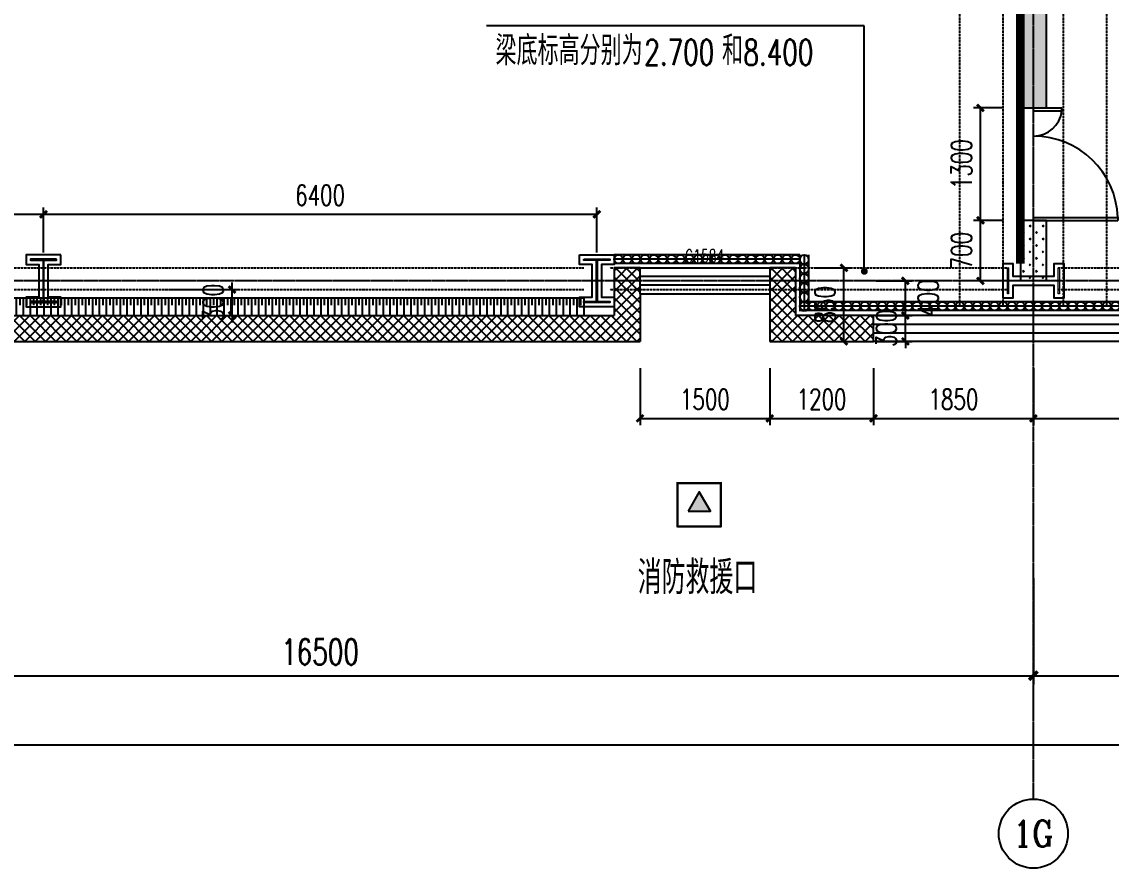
# Model space of a CAD drawing. Extents: x -954573 to 446329, y 489853 to 1226784.
# Drawn here: x -238654 to -226054, y 735026 to 744817 of the extents above; entities that cross this region are included whole.
import ezdxf
from ezdxf.enums import TextEntityAlignment as Align

# ---------------------------------------------------------------- set-up
doc = ezdxf.new("R2010")
doc.units = 0
doc.header["$LTSCALE"] = 10
doc.header["$MEASUREMENT"] = 0
for name, pattern in [('10平面$0$CENTER', [2, 1.25, -0.25, 0.25, -0.25]), ('10平面$0$DOTE', [2.42, 2, -0.2, 0.02, -0.2]), ('10平面$1$DASH', [0.35, 0.25, -0.1])]:
    doc.linetypes.add(name, pattern=pattern)
doc.layers.get('Defpoints').update_dxf_attribs({"color": 210})
for name, color, linetype in [('10平面$0$10平面$0$WINDOW', 8, 'Continuous'), ('10平面$0$99平面图例外参$0$A-HATCH-2', 251, 'Continuous'), ('10平面$0$A-AXIS-D', 8, 'Continuous'), ('10平面$0$A-AXIS-DOTE', 8, '10平面$0$DOTE'), ('10平面$0$A-AXIS-DP', 8, 'Continuous'), ('10平面$0$A-AXIS-SYMB', 8, 'Continuous'), ('10平面$0$A-HATCH-2', 8, 'Continuous'), ('10平面$0$A-HRAIL', 8, 'Continuous'), ('10平面$0$A-LIN-V', 8, 'Continuous'), ('10平面$0$A-SFCE', 8, 'Continuous'), ('10平面$0$A-TEXT', 8, 'Continuous'), ('10平面$0$A-WINDOW', 8, 'Continuous'), ('10平面$0$A-加建区域', 252, 'Continuous'), ('10平面$0$AS-WALL', 8, 'Continuous'), ('10平面$0$DIM_SYMB', 8, 'Continuous'), ('10平面$0$PUB_HATCH', 8, 'Continuous'), ('10平面$0$PUB_TEXT', 8, 'Continuous'), ('10平面$0$RP-N2-01$0$$0$A-WIND-J', 8, 'Continuous'), ('10平面$0$RP-N2-01$0$A-WIND-J', 8, 'Continuous'), ('10平面$0$建-窗', 8, 'Continuous'), ('10平面$0$建-门窗编号', 8, 'Continuous'), ('A-LIN-V', 9, 'Continuous')]:
    doc.layers.add(name, color=color, linetype=linetype)
doc.layers.add('10平面$0$S-col', color=2, linetype='Continuous', lineweight=0)
doc.layers.add('10平面$0$柱间支撑', color=6, linetype='10平面$0$CENTER', lineweight=0)
doc.styles.add('10平面$0$_TCH_AXIS', font='COMPLEX', dxfattribs={"bigfont": 'GBCBIG'})
doc.styles.add('10平面$0$_TCH_DIM', font='SIMPLEX', dxfattribs={"bigfont": 'GBCBIG'})
doc.styles.add('10平面$0$_TCH_DIM_T3', font='SIMPLEX', dxfattribs={"width": 0.705882, "bigfont": 'GBCBIG'})
doc.styles.add('10平面$0$A-WIN-LABEL', font='SIMPLEX', dxfattribs={"bigfont": 'GBCBIG'})
doc.dimstyles.new('10平面$0$_TCH_ARCH&&100', dxfattribs={"dimtxt": 297.5, "dimasz": 100, "dimexe": 100, "dimexo": 100, "dimgap": 126.25, "dimtad": 1, "dimdec": 0, "dimzin": 0, "dimdsep": 46, "dimtxsty": '10平面$0$_TCH_DIM_T3', "dimblk": '10平面$0$_ArchTick', "dimcen": 0.09, "dimclrt": 7, "dimazin": 2, "dimtfac": 1, "dimtdec": 0, "dimtix": 1, "dimtmove": 2, "dimatfit": 3, "dimfxl": 0, "dimtolj": 1, "dimtzin": 0, "dimarcsym": 0})
doc.dimstyles.new('10平面$0$_TCH_ARCH&&80', dxfattribs={"dimtxt": 238, "dimasz": 80, "dimexe": 80, "dimexo": 80, "dimgap": 101, "dimtad": 1, "dimdec": 0, "dimzin": 0, "dimdsep": 46, "dimtxsty": '10平面$0$_TCH_DIM_T3', "dimblk": '10平面$0$_ArchTick', "dimcen": 0.09, "dimclrt": 7, "dimazin": 2, "dimtfac": 1, "dimtdec": 0, "dimtix": 1, "dimtmove": 2, "dimatfit": 3, "dimfxl": 0, "dimtolj": 1, "dimtzin": 0, "dimarcsym": 0})
pattern_1 = [(45, (25.49, 21.51), (-75.000002, 75.000002), [24, -82.06602]), (135, (192.46, 21.51), (-75.000002, -75.000002), [24, -82.06602])]
pattern_2 = [(45, (60, 0), (-60.000061, 60.000061), []), (135, (60, 0), (-60.000061, -60.000061), [])]

# ---------------------------------------------------------------- blocks, each defined once
blk = doc.blocks.new('10平面$0$_ArchTick')
at = {"color": 0, "linetype": 'ByBlock', "const_width": 0.4}
blk.add_lwpolyline([(-0.5, -0.5), (0.5, 0.5)], dxfattribs=at)
blk = doc.blocks.new('*D3051')
at = {"layer": '10平面$0$A-AXIS-D', "color": 0, "lineweight": -2}
for p, q in [((-22718, -66440), (-22718, -67667)), ((-6218, -66440), (-6218, -67667)), ((-22718, -67567), (-6218, -67567))]:
    blk.add_line(p, q, dxfattribs=at)
at = {"layer": 'Defpoints', "color": 0}
for p in [(-22718, -66340), (-6218, -66340), (-6218, -67567)]:
    blk.add_point(p, dxfattribs=at)
at = {"layer": '10平面$0$A-AXIS-D', "color": 0, "lineweight": -2, "xscale": 100, "yscale": 100, "zscale": 100, "rotation": 180}
blk.add_blockref('10平面$0$_ArchTick', (-22718, -67567), dxfattribs=at)
at = {"layer": '10平面$0$A-AXIS-D', "color": 0, "lineweight": -2, "xscale": 100, "yscale": 100, "zscale": 100}
blk.add_blockref('10平面$0$_ArchTick', (-6218, -67567), dxfattribs=at)
at = {"layer": '10平面$0$A-AXIS-D', "color": 7, "insert": (-14468, -67292), "char_height": 297.5, "attachment_point": 5, "style": '10平面$0$_TCH_DIM_T3'}
blk.add_mtext('\\A1;16500', dxfattribs=at)
blk = doc.blocks.new('*D3052')
at = {"layer": '10平面$0$A-AXIS-D', "color": 0, "lineweight": -2}
for p, q in [((-6218, -66440), (-6218, -67667)), ((10282, -66440), (10282, -67667)), ((-6218, -67567), (10282, -67567))]:
    blk.add_line(p, q, dxfattribs=at)
at = {"layer": 'Defpoints', "color": 0}
for p in [(-6218, -66340), (10282, -66340), (10282, -67567)]:
    blk.add_point(p, dxfattribs=at)
at = {"layer": '10平面$0$A-AXIS-D', "color": 0, "lineweight": -2, "xscale": 100, "yscale": 100, "zscale": 100, "rotation": 180}
blk.add_blockref('10平面$0$_ArchTick', (-6218, -67567), dxfattribs=at)
at = {"layer": '10平面$0$A-AXIS-D', "color": 0, "lineweight": -2, "xscale": 100, "yscale": 100, "zscale": 100}
blk.add_blockref('10平面$0$_ArchTick', (10282, -67567), dxfattribs=at)
at = {"layer": '10平面$0$A-AXIS-D', "color": 7, "insert": (2032, -67292), "char_height": 297.5, "attachment_point": 5, "style": '10平面$0$_TCH_DIM_T3'}
blk.add_mtext('\\A1;16500', dxfattribs=at)
blk = doc.blocks.new('*D3061')
at = {"layer": '10平面$0$A-AXIS-D', "color": 0, "lineweight": -2}
for p, q in [((-33818, -66540), (-33818, -68467)), ((92682, -66540), (92682, -68467)), ((-33818, -68367), (92682, -68367))]:
    blk.add_line(p, q, dxfattribs=at)
at = {"layer": 'Defpoints', "color": 0}
for p in [(-33818, -66440), (92682, -66440), (92682, -68367)]:
    blk.add_point(p, dxfattribs=at)
at = {"layer": '10平面$0$A-AXIS-D', "color": 0, "lineweight": -2, "xscale": 100, "yscale": 100, "zscale": 100, "rotation": 180}
blk.add_blockref('10平面$0$_ArchTick', (-33818, -68367), dxfattribs=at)
at = {"layer": '10平面$0$A-AXIS-D', "color": 0, "lineweight": -2, "xscale": 100, "yscale": 100, "zscale": 100}
blk.add_blockref('10平面$0$_ArchTick', (92682, -68367), dxfattribs=at)
at = {"layer": '10平面$0$A-AXIS-D', "color": 7, "insert": (29432, -68092), "char_height": 297.5, "attachment_point": 5, "style": '10平面$0$_TCH_DIM_T3'}
blk.add_mtext('\\A1;126500', dxfattribs=at)
blk = doc.blocks.new('*D3188')
at = {"layer": '10平面$0$A-AXIS-DP', "color": 0, "lineweight": -2}
for p, q in [((-17668, -62670), (-17668, -62150)), ((-17668, -62230), (-11268, -62230)), ((-11268, -62670), (-11268, -62150))]:
    blk.add_line(p, q, dxfattribs=at)
at = {"layer": 'Defpoints', "color": 0}
for p in [(-11268, -62230), (-17668, -62750), (-11268, -62750)]:
    blk.add_point(p, dxfattribs=at)
at = {"layer": '10平面$0$A-AXIS-DP', "color": 0, "lineweight": -2, "xscale": 80, "yscale": 80, "zscale": 80, "rotation": 180}
blk.add_blockref('10平面$0$_ArchTick', (-17668, -62230), dxfattribs=at)
at = {"layer": '10平面$0$A-AXIS-DP', "color": 0, "lineweight": -2, "xscale": 80, "yscale": 80, "zscale": 80}
blk.add_blockref('10平面$0$_ArchTick', (-11268, -62230), dxfattribs=at)
at = {"layer": '10平面$0$A-AXIS-DP', "color": 7, "insert": (-14468, -62010), "char_height": 238, "attachment_point": 5, "style": '10平面$0$_TCH_DIM_T3'}
blk.add_mtext('\\A1;6400', dxfattribs=at)
blk = doc.blocks.new('*D3189')
at = {"layer": '10平面$0$A-AXIS-DP', "color": 0, "lineweight": -2}
for p, q in [((-22718, -62670), (-22718, -62150)), ((-22718, -62230), (-17668, -62230)), ((-17668, -62670), (-17668, -62150))]:
    blk.add_line(p, q, dxfattribs=at)
at = {"layer": 'Defpoints', "color": 0}
for p in [(-17668, -62230), (-22718, -62750), (-17668, -62750)]:
    blk.add_point(p, dxfattribs=at)
at = {"layer": '10平面$0$A-AXIS-DP', "color": 0, "lineweight": -2, "xscale": 80, "yscale": 80, "zscale": 80, "rotation": 180}
blk.add_blockref('10平面$0$_ArchTick', (-22718, -62230), dxfattribs=at)
at = {"layer": '10平面$0$A-AXIS-DP', "color": 0, "lineweight": -2, "xscale": 80, "yscale": 80, "zscale": 80}
blk.add_blockref('10平面$0$_ArchTick', (-17668, -62230), dxfattribs=at)
at = {"layer": '10平面$0$A-AXIS-DP', "color": 7, "insert": (-20193, -62010), "char_height": 238, "attachment_point": 5, "style": '10平面$0$_TCH_DIM_T3'}
blk.add_mtext('\\A1;5050', dxfattribs=at)
blk = doc.blocks.new('10平面$0$_FZH')
at = {"layer": '10平面$0$A-HATCH-2'}
blk.add_lwpolyline([(-0.437, -0.25), (-0.437, 0.25), (-0.297, 0.25), (-0.297, 0.067), (0.298, 0.067), (0.298, 0.25), (0.438, 0.25), (0.438, -0.25), (0.298, -0.25), (0.298, -0.068), (-0.297, -0.068), (-0.297, -0.25)], close=True, dxfattribs=at)
at = {"layer": '10平面$0$S-col'}
blk.add_lwpolyline([(-0.375, -0.188), (-0.375, 0.187), (-0.36, 0.187), (-0.36, 0.005), (0.36, 0.005), (0.36, 0.187), (0.375, 0.187), (0.375, -0.188), (0.36, -0.188), (0.36, -0.005), (-0.36, -0.005), (-0.36, -0.188)], close=True, dxfattribs=at)
blk = doc.blocks.new('10平面$0$342343243')
at = {"layer": '10平面$0$A-AXIS-DP', "color": 5}
blk.add_lwpolyline([(-155704, 832070), (-155404, 832070), (-155404, 832058), (-155550, 832058), (-155550, 831582), (-155404, 831582), (-155404, 831570), (-155704, 831570), (-155704, 831582), (-155558, 831582), (-155558, 832058), (-155704, 832058), (-155704, 832070)], close=True, dxfattribs=at)
at = {"layer": '10平面$0$A-HATCH-2'}
blk.add_lwpolyline([(-155754, 832120), (-155354, 832120), (-155354, 832008), (-155500, 832008), (-155500, 831632), (-155354, 831632), (-155354, 831520), (-155754, 831520), (-155754, 831632), (-155608, 831632), (-155608, 832008), (-155754, 832008)], close=True, dxfattribs=at)
blk = doc.blocks.new('10平面$0$w4234324')
at = {"xscale": 800.0000000000005, "yscale": 800.0000000000005, "zscale": 800.0000000000005}
blk.add_blockref('10平面$0$_FZH', (-226954, 741820), dxfattribs=at)
at = {"layer": '10平面$0$A-AXIS-DP', "xscale": -1}
blk.add_blockref('10平面$0$342343243', (-393958, -90000), dxfattribs=at)
at = {"layer": '10平面$0$A-AXIS-DP'}
blk.add_blockref('10平面$0$342343243', (-76450, -90000), dxfattribs=at)
blk = doc.blocks.new('*D3376')
at = {"layer": '10平面$0$A-AXIS-DP', "color": 0, "lineweight": -2}
for p, q in [((-236222, 741720), (-236222, 741800)), ((-236950, 741720), (-236142, 741720)), ((-236222, 741420), (-236222, 741720)), ((-236950, 741420), (-236142, 741420)), ((-236222, 741420), (-236222, 741340))]:
    blk.add_line(p, q, dxfattribs=at)
at = {"layer": 'Defpoints', "color": 0}
for p in [(-237030, 741720), (-236222, 741720), (-237030, 741420)]:
    blk.add_point(p, dxfattribs=at)
at = {"layer": '10平面$0$A-AXIS-DP', "color": 0, "lineweight": -2, "xscale": 80, "yscale": 80, "zscale": 80}
for p, rotation in [((-236222, 741720), 270), ((-236222, 741420), 90)]:
    blk.add_blockref('10平面$0$_ArchTick', p, dxfattribs=dict(at, rotation=rotation))
at = {"layer": '10平面$0$A-AXIS-DP', "color": 7, "insert": (-236442, 741570), "char_height": 238, "attachment_point": 5, "rotation": 90, "style": '10平面$0$_TCH_DIM_T3'}
blk.add_mtext('\\A1;300', dxfattribs=at)
blk = doc.blocks.new('10平面$0$RP-N2-01$0$$0$xfjy')
at = {"layer": '10平面$0$RP-N2-01$0$$0$A-WIND-J'}
h = blk.add_hatch(color=256, dxfattribs=at)
h.dxf.hatch_style = 1
h.paths.add_polyline_path([(1141876, -26214), (1142135, -26214), (1142005, -25989)])
at = {"layer": '10平面$0$RP-N2-01$0$$0$A-WIND-J', "const_width": 25}
blk.add_lwpolyline([(1141755, -25889), (1141755, -26389), (1142255, -26389), (1142255, -25889)], close=True, dxfattribs=at)
at = {"layer": '10平面$0$RP-N2-01$0$$0$A-WIND-J'}
for points in [[(1141755, -26389), (1142255, -26389), (1142255, -25889), (1141755, -25889)], [(1141876, -26214), (1142135, -26214), (1142005, -25989)]]:
    blk.add_lwpolyline(points, close=True, dxfattribs=at)
blk = doc.blocks.new('10平面$0$RP-N2-01$0$xfjy')
at = {"layer": '10平面$0$RP-N2-01$0$$0$A-WIND-J'}
blk.add_blockref('10平面$0$RP-N2-01$0$$0$xfjy', (0, 0), dxfattribs=at)
blk = doc.blocks.new('10平面$0$1232')
at = {"layer": '10平面$0$RP-N2-01$0$A-WIND-J'}
blk.add_blockref('10平面$0$RP-N2-01$0$xfjy', (-1372825, 765369, 0), dxfattribs=at)
at = {"layer": '10平面$0$A-TEXT', "style": '10平面$0$_TCH_DIM'}
blk.add_text('消防救援口', height=384.1, dxfattribs=at).set_placement((-231531, 738197, 0))
blk = doc.blocks.new('10平面$0$23124232432')
at = {"layer": '10平面$0$柱间支撑', "const_width": 100}
blk.add_lwpolyline([(-227104, 750620), (-227104, 742020)], dxfattribs=at)
blk = doc.blocks.new('10平面$0$99平面图例外参$0$$LinePat$填挖边坡')
at = {"color": 0}
for p, q in [((0, 0), (0, -1500)), ((300, 0), (300, -600))]:
    blk.add_line(p, q, dxfattribs=at)
at = {"layer": 'Defpoints', "color": 0}
blk.add_point((600, 0), dxfattribs=at)
blk = doc.blocks.new('10平面$0$99平面图例外参$0$$LinePat$圆环')
for points in [[(0, 150), (300, 150)], [(0, 0), (300, 0)], [(0, -150), (300, -150)]]:
    blk.add_lwpolyline(points)
at = {"color": 0}
blk.add_circle((150, 0), 150, dxfattribs=at)
blk = doc.blocks.new('10平面$0$34242343243')
at = {"layer": '10平面$0$A-LIN-V'}
for q in [(-246004, 741620), (-232154, 741420)]:
    blk.add_line((-232154, 741620), q, dxfattribs=at)
at = {"layer": '10平面$0$99平面图例外参$0$A-HATCH-2', "color": 203, "xscale": 0.1334296724318178, "yscale": 0.1333333333333333, "zscale": 0.1333333333333333, "rotation": 8.813209458587274e-11}
for p in [(-238719, 741620), (-238639, 741620), (-238559, 741620), (-238479, 741620), (-238399, 741620), (-238319, 741620), (-238239, 741620), (-238159, 741620), (-238078, 741620), (-237998, 741620), (-237918, 741620), (-237838, 741620), (-237758, 741620), (-237678, 741620), (-237598, 741620), (-237518, 741620), (-237438, 741620), (-237358, 741620), (-237278, 741620), (-237198, 741620), (-237118, 741620), (-237038, 741620), (-236958, 741620), (-236878, 741620), (-236798, 741620), (-236717, 741620), (-236637, 741620), (-236557, 741620), (-236477, 741620), (-236397, 741620), (-236317, 741620), (-236237, 741620), (-236157, 741620), (-236077, 741620), (-235997, 741620), (-235917, 741620), (-235837, 741620), (-235757, 741620), (-235677, 741620), (-235597, 741620), (-235517, 741620), (-235437, 741620), (-235356, 741620), (-235276, 741620), (-235196, 741620), (-235116, 741620), (-235036, 741620), (-234956, 741620), (-234876, 741620), (-234796, 741620), (-234716, 741620), (-234636, 741620), (-234556, 741620), (-234476, 741620), (-234396, 741620), (-234316, 741620), (-234236, 741620), (-234156, 741620), (-234076, 741620), (-233996, 741620), (-233915, 741620), (-233835, 741620), (-233755, 741620), (-233675, 741620), (-233595, 741620), (-233515, 741620), (-233435, 741620), (-233355, 741620), (-233275, 741620), (-233195, 741620), (-233115, 741620), (-233035, 741620), (-232955, 741620), (-232875, 741620), (-232795, 741620), (-232715, 741620), (-232635, 741620), (-232554, 741620), (-232474, 741620), (-232394, 741620), (-232314, 741620), (-232234, 741620)]:
    blk.add_blockref('10平面$0$99平面图例外参$0$$LinePat$填挖边坡', p, dxfattribs=at)
at = {"layer": '10平面$0$A-HRAIL'}
for p, xscale, yscale, zscale, rotation in [((-231702, 742070), 0.3412698414547707, 0.3333333333333333, 0.3333333333333333, 180), ((-231599, 742070), 0.3412698414547707, 0.3333333333333333, 0.3333333333333333, 180), ((-231497, 742070), 0.3412698414547707, 0.3333333333333333, 0.3333333333333333, 180), ((-231395, 742070), 0.3412698414547707, 0.3333333333333333, 0.3333333333333333, 180), ((-231292, 742070), 0.3412698414547707, 0.3333333333333333, 0.3333333333333333, 180), ((-231190, 742070), 0.3412698414547707, 0.3333333333333333, 0.3333333333333333, 180), ((-231088, 742070), 0.3412698414547707, 0.3333333333333333, 0.3333333333333333, 180), ((-230985, 742070), 0.3412698414547707, 0.3333333333333333, 0.3333333333333333, 180), ((-230883, 742070), 0.3412698414547707, 0.3333333333333333, 0.3333333333333333, 180), ((-230780, 742070), 0.3412698414547707, 0.3333333333333333, 0.3333333333333333, 180), ((-230678, 742070), 0.3412698414547707, 0.3333333333333333, 0.3333333333333333, 180), ((-230576, 742070), 0.3412698414547707, 0.3333333333333333, 0.3333333333333333, 180), ((-230473, 742070), 0.3412698414547707, 0.3333333333333333, 0.3333333333333333, 180), ((-230371, 742070), 0.3412698414547707, 0.3333333333333333, 0.3333333333333333, 180), ((-230268, 742070), 0.3412698414547707, 0.3333333333333333, 0.3333333333333333, 180), ((-230166, 742070), 0.3412698414547707, 0.3333333333333333, 0.3333333333333333, 180), ((-230064, 742070), 0.3412698414547707, 0.3333333333333333, 0.3333333333333333, 180), ((-229961, 742070), 0.3412698414547707, 0.3333333333333333, 0.3333333333333333, 180), ((-229859, 742070), 0.3412698414547707, 0.3333333333333333, 0.3333333333333333, 180), ((-229757, 742070), 0.3412698414547707, 0.3333333333333333, 0.3333333333333333, 180), ((-229654, 742070), 0.3412698414547707, 0.3333333333333333, 0.3333333333333333, 180), ((-229604, 742120), 0.3611111227129974, 0.3333333333333333, 0.3333333333333333, 270), ((-229604, 742012), 0.3611111227129974, 0.3333333333333333, 0.3333333333333333, 270), ((-229604, 741903), 0.3611111227129974, 0.3333333333333333, 0.3333333333333333, 270), ((-229604, 741795), 0.3611111227129974, 0.3333333333333333, 0.3333333333333333, 270), ((-229604, 741687), 0.3611111227129974, 0.3333333333333333, 0.3333333333333333, 270), ((-229604, 741578), 0.3611111227129974, 0.3333333333333333, 0.3333333333333333, 270), ((-229554, 741526), 0.3333333334374982, 0.3333333334374982, 0.3333333334374982, 180), ((-229454, 741526), 0.3333333334374982, 0.3333333334374982, 0.3333333334374982, 180), ((-229354, 741526), 0.3333333334374982, 0.3333333334374982, 0.3333333334374982, 180), ((-229254, 741526), 0.3333333334374982, 0.3333333334374982, 0.3333333334374982, 180), ((-229154, 741526), 0.3333333334374982, 0.3333333334374982, 0.3333333334374982, 180), ((-229054, 741526), 0.3333333334374982, 0.3333333334374982, 0.3333333334374982, 180), ((-228954, 741526), 0.3333333334374982, 0.3333333334374982, 0.3333333334374982, 180), ((-228854, 741526), 0.3333333334374982, 0.3333333334374982, 0.3333333334374982, 180), ((-228754, 741526), 0.3333333334374982, 0.3333333334374982, 0.3333333334374982, 180), ((-228654, 741526), 0.3333333334374982, 0.3333333334374982, 0.3333333334374982, 180), ((-228554, 741526), 0.3333333334374982, 0.3333333334374982, 0.3333333334374982, 180), ((-228454, 741526), 0.3333333334374982, 0.3333333334374982, 0.3333333334374982, 180), ((-228354, 741526), 0.3333333334374982, 0.3333333334374982, 0.3333333334374982, 180), ((-228254, 741526), 0.3333333334374982, 0.3333333334374982, 0.3333333334374982, 180), ((-228154, 741526), 0.3333333334374982, 0.3333333334374982, 0.3333333334374982, 180), ((-228054, 741526), 0.3333333334374982, 0.3333333334374982, 0.3333333334374982, 180), ((-227954, 741526), 0.3333333334374982, 0.3333333334374982, 0.3333333334374982, 180), ((-227854, 741526), 0.3333333334374982, 0.3333333334374982, 0.3333333334374982, 180), ((-227754, 741526), 0.3333333334374982, 0.3333333334374982, 0.3333333334374982, 180), ((-227654, 741526), 0.3333333334374982, 0.3333333334374982, 0.3333333334374982, 180), ((-227554, 741526), 0.3333333334374982, 0.3333333334374982, 0.3333333334374982, 180), ((-227454, 741526), 0.3333333334374982, 0.3333333334374982, 0.3333333334374982, 180), ((-227354, 741526), 0.3333333334374982, 0.3333333334374982, 0.3333333334374982, 180), ((-227254, 741526), 0.3333333334374982, 0.3333333334374982, 0.3333333334374982, 180), ((-227154, 741526), 0.3333333334374982, 0.3333333334374982, 0.3333333334374982, 180), ((-227054, 741526), 0.3333333334374982, 0.3333333334374982, 0.3333333334374982, 180), ((-226954, 741526), 0.3333333334374982, 0.3333333334374982, 0.3333333334374982, 180), ((-226854, 741526), 0.3333333334374982, 0.3333333334374982, 0.3333333334374982, 180), ((-226754, 741526), 0.3333333334374982, 0.3333333334374982, 0.3333333334374982, 180), ((-226654, 741526), 0.3333333334374982, 0.3333333334374982, 0.3333333334374982, 180), ((-226554, 741526), 0.3333333334374982, 0.3333333334374982, 0.3333333334374982, 180), ((-226454, 741526), 0.3333333334374982, 0.3333333334374982, 0.3333333334374982, 180), ((-226354, 741526), 0.3333333334374982, 0.3333333334374982, 0.3333333334374982, 180), ((-226254, 741526), 0.3333333334374982, 0.3333333334374982, 0.3333333334374982, 180), ((-226154, 741526), 0.3333333334374982, 0.3333333334374982, 0.3333333334374982, 180), ((-226054, 741526), 0.3333333334374982, 0.3333333334374982, 0.3333333334374982, 180), ((-225954, 741526), 0.3333333334374982, 0.3333333334374982, 0.3333333334374982, 180)]:
    blk.add_blockref('10平面$0$99平面图例外参$0$$LinePat$圆环', p, dxfattribs=dict(at, xscale=xscale, yscale=yscale, zscale=zscale, rotation=rotation))
blk = doc.blocks.new('10平面$0$DOOR2DLIB$SYSLIB$00000123')
at = {"color": 0}
for p, q in [((0.475, -0.0014), (0.475, 0.7521)), ((0.475, 0.7521), (0.5, 0.7521)), ((0.5, -0.0014), (0.5, 0.7521)), ((-0.5, 0), (-0.5, 0.252)), ((-0.475, 0.252), (-0.5, 0.252)), ((-0.475, 0), (-0.475, 0.252)), ((-0.475, 0), (-0.5, 0)), ((0.475, -0.0014), (0.5, -0.0014))]:
    blk.add_line(p, q, dxfattribs=at)
for centre, radius, start, end in [((0.5046, -0.0019), 0.7546, 92.24927, 179.72377), ((-0.5008, 0.0026), 0.2508, 359.78987, 84.09744)]:
    blk.add_arc(centre, radius, start, end, dxfattribs=at)
blk = doc.blocks.new('10平面$0$423432433333')
at = {"layer": '10平面$0$PUB_HATCH'}
h = blk.add_hatch(dxfattribs=at)
h.set_pattern_fill('石膏板', color=256, scale=30, style=0)
h.set_pattern_definition(pattern_1)
h.paths.add_polyline_path([(-224410, 762370), (-224410, 743870), (-224110, 743870), (-224110, 762370)])
h = blk.add_hatch(dxfattribs=at)
h.set_pattern_fill('石膏板', color=256, scale=30, style=0)
h.set_pattern_definition(pattern_1)
h.paths.add_polyline_path([(-224110, 741874), (-224110, 742570), (-224410, 742570), (-224410, 741874)])
at = {"layer": '10平面$0$A-加建区域'}
blk.add_line((-224410, 741874), (-224110, 741874), dxfattribs=at)
at = {"layer": '10平面$0$AS-WALL'}
for p, q in [((-224410, 762370), (-224410, 743870)), ((-224110, 743870), (-224110, 762370)), ((-224410, 743870), (-224110, 743870)), ((-224110, 742570), (-224410, 742570)), ((-224410, 742570), (-224410, 741874)), ((-224110, 741874), (-224110, 742570)), ((-224410, 741874), (-224110, 741874))]:
    blk.add_line(p, q, dxfattribs=at)
at = {"layer": '10平面$0$10平面$0$WINDOW', "xscale": -1300, "yscale": -1300, "zscale": 300, "rotation": 90.00000000093513}
blk.add_blockref('10平面$0$DOOR2DLIB$SYSLIB$00000123', (-224260, 743220), dxfattribs=at)
blk = doc.blocks.new('*D3546')
at = {"layer": '10平面$0$A-AXIS-DP', "color": 0, "lineweight": -2}
for p, q in [((-227300, 742520), (-227647, 742520)), ((-227567, 741820), (-227567, 742520)), ((-227300, 741820), (-227647, 741820))]:
    blk.add_line(p, q, dxfattribs=at)
at = {"layer": 'Defpoints', "color": 0}
for p in [(-227567, 742520), (-227220, 742520), (-227220, 741820)]:
    blk.add_point(p, dxfattribs=at)
at = {"layer": '10平面$0$A-AXIS-DP', "color": 0, "lineweight": -2, "xscale": 80, "yscale": 80, "zscale": 80}
for p, rotation in [((-227567, 742520), 90), ((-227567, 741820), 270)]:
    blk.add_blockref('10平面$0$_ArchTick', p, dxfattribs=dict(at, rotation=rotation))
at = {"layer": '10平面$0$A-AXIS-DP', "color": 7, "insert": (-227787, 742170), "char_height": 238, "attachment_point": 5, "rotation": 90, "style": '10平面$0$_TCH_DIM_T3'}
blk.add_mtext('\\A1;700', dxfattribs=at)
blk = doc.blocks.new('*D3547')
at = {"layer": '10平面$0$A-AXIS-DP', "color": 0, "lineweight": -2}
for p, q in [((-227300, 743820), (-227647, 743820)), ((-227567, 742520), (-227567, 743820)), ((-227300, 742520), (-227647, 742520))]:
    blk.add_line(p, q, dxfattribs=at)
at = {"layer": 'Defpoints', "color": 0}
for p in [(-227567, 743820), (-227220, 743820), (-227220, 742520)]:
    blk.add_point(p, dxfattribs=at)
at = {"layer": '10平面$0$A-AXIS-DP', "color": 0, "lineweight": -2, "xscale": 80, "yscale": 80, "zscale": 80}
for p, rotation in [((-227567, 743820), 90), ((-227567, 742520), 270)]:
    blk.add_blockref('10平面$0$_ArchTick', p, dxfattribs=dict(at, rotation=rotation))
at = {"layer": '10平面$0$A-AXIS-DP', "color": 7, "insert": (-227787, 743170), "char_height": 238, "attachment_point": 5, "rotation": 90, "style": '10平面$0$_TCH_DIM_T3'}
blk.add_mtext('\\A1;1300', dxfattribs=at)
blk = doc.blocks.new('*D3865')
at = {"layer": '10平面$0$A-AXIS-DP', "color": 0, "lineweight": -2}
for p, q in [((-228774, 741420), (-228355, 741420)), ((-228435, 741420), (-228435, 741500)), ((-228435, 741120), (-228435, 741420)), ((-228774, 741120), (-228355, 741120)), ((-228435, 741120), (-228435, 741040))]:
    blk.add_line(p, q, dxfattribs=at)
at = {"layer": 'Defpoints', "color": 0}
for p in [(-228854, 741420), (-228435, 741420), (-228854, 741120)]:
    blk.add_point(p, dxfattribs=at)
at = {"layer": '10平面$0$A-AXIS-DP', "color": 0, "lineweight": -2, "xscale": 80, "yscale": 80, "zscale": 80}
for p, rotation in [((-228435, 741420), 270), ((-228435, 741120), 90)]:
    blk.add_blockref('10平面$0$_ArchTick', p, dxfattribs=dict(at, rotation=rotation))
at = {"layer": '10平面$0$A-AXIS-DP', "color": 7, "insert": (-228655, 741270), "char_height": 238, "attachment_point": 5, "rotation": 90, "style": '10平面$0$_TCH_DIM_T3'}
blk.add_mtext('\\A1;300', dxfattribs=at)
blk = doc.blocks.new('*D3866')
at = {"layer": '10平面$0$A-AXIS-DP', "color": 0, "lineweight": -2}
for p, q in [((-228774, 741820), (-228355, 741820)), ((-228435, 741420), (-228435, 741820)), ((-228774, 741420), (-228355, 741420))]:
    blk.add_line(p, q, dxfattribs=at)
at = {"layer": 'Defpoints', "color": 0}
for p in [(-228854, 741820), (-228435, 741820), (-228854, 741420)]:
    blk.add_point(p, dxfattribs=at)
at = {"layer": '10平面$0$A-AXIS-DP', "color": 0, "lineweight": -2, "xscale": 80, "yscale": 80, "zscale": 80}
for p, rotation in [((-228435, 741820), 90), ((-228435, 741420), 270)]:
    blk.add_blockref('10平面$0$_ArchTick', p, dxfattribs=dict(at, rotation=rotation))
at = {"layer": '10平面$0$A-AXIS-DP', "color": 7, "insert": (-228170, 741620), "char_height": 238, "attachment_point": 5, "rotation": 90, "style": '10平面$0$_TCH_DIM_T3'}
blk.add_mtext('\\A1;400', dxfattribs=at)
blk = doc.blocks.new('*D3867')
at = {"layer": '10平面$0$A-AXIS-DP', "color": 0, "lineweight": -2}
for p, q in [((-229484, 741970), (-229065, 741970)), ((-229145, 741120), (-229145, 741970)), ((-229484, 741120), (-229065, 741120))]:
    blk.add_line(p, q, dxfattribs=at)
at = {"layer": 'Defpoints', "color": 0}
for p in [(-229564, 741970), (-229145, 741970), (-229564, 741120)]:
    blk.add_point(p, dxfattribs=at)
at = {"layer": '10平面$0$A-AXIS-DP', "color": 0, "lineweight": -2, "xscale": 80, "yscale": 80, "zscale": 80}
for p, rotation in [((-229145, 741970), 90), ((-229145, 741120), 270)]:
    blk.add_blockref('10平面$0$_ArchTick', p, dxfattribs=dict(at, rotation=rotation))
at = {"layer": '10平面$0$A-AXIS-DP', "color": 7, "insert": (-229365, 741545), "char_height": 238, "attachment_point": 5, "rotation": 90, "style": '10平面$0$_TCH_DIM_T3'}
blk.add_mtext('\\A1;850', dxfattribs=at)
blk = doc.blocks.new('*D4223')
at = {"layer": '10平面$0$A-AXIS-DP', "color": 0, "lineweight": -2}
for p, q in [((-231504, 740810), (-231504, 740150)), ((-230004, 740810), (-230004, 740150)), ((-231504, 740230), (-230004, 740230))]:
    blk.add_line(p, q, dxfattribs=at)
at = {"layer": 'Defpoints', "color": 0}
for p in [(-231504, 740890), (-230004, 740890), (-230004, 740230)]:
    blk.add_point(p, dxfattribs=at)
at = {"layer": '10平面$0$A-AXIS-DP', "color": 0, "lineweight": -2, "xscale": 80, "yscale": 80, "zscale": 80, "rotation": 180}
blk.add_blockref('10平面$0$_ArchTick', (-231504, 740230), dxfattribs=at)
at = {"layer": '10平面$0$A-AXIS-DP', "color": 0, "lineweight": -2, "xscale": 80, "yscale": 80, "zscale": 80}
blk.add_blockref('10平面$0$_ArchTick', (-230004, 740230), dxfattribs=at)
at = {"layer": '10平面$0$A-AXIS-DP', "color": 7, "insert": (-230754, 740450), "char_height": 238, "attachment_point": 5, "style": '10平面$0$_TCH_DIM_T3'}
blk.add_mtext('\\A1;1500', dxfattribs=at)
blk = doc.blocks.new('*D4224')
at = {"layer": '10平面$0$A-AXIS-DP', "color": 0, "lineweight": -2}
for p, q in [((-230004, 740810), (-230004, 740150)), ((-228804, 740810), (-228804, 740150)), ((-230004, 740230), (-228804, 740230))]:
    blk.add_line(p, q, dxfattribs=at)
at = {"layer": 'Defpoints', "color": 0}
for p in [(-230004, 740890), (-228804, 740890), (-228804, 740230)]:
    blk.add_point(p, dxfattribs=at)
at = {"layer": '10平面$0$A-AXIS-DP', "color": 0, "lineweight": -2, "xscale": 80, "yscale": 80, "zscale": 80, "rotation": 180}
blk.add_blockref('10平面$0$_ArchTick', (-230004, 740230), dxfattribs=at)
at = {"layer": '10平面$0$A-AXIS-DP', "color": 0, "lineweight": -2, "xscale": 80, "yscale": 80, "zscale": 80}
blk.add_blockref('10平面$0$_ArchTick', (-228804, 740230), dxfattribs=at)
at = {"layer": '10平面$0$A-AXIS-DP', "color": 7, "insert": (-229404, 740450), "char_height": 238, "attachment_point": 5, "style": '10平面$0$_TCH_DIM_T3'}
blk.add_mtext('\\A1;1200', dxfattribs=at)
blk = doc.blocks.new('*D4225')
at = {"layer": '10平面$0$A-AXIS-DP', "color": 0, "lineweight": -2}
for p, q in [((-228804, 740810), (-228804, 740150)), ((-226954, 740810), (-226954, 740150)), ((-228804, 740230), (-226954, 740230))]:
    blk.add_line(p, q, dxfattribs=at)
at = {"layer": 'Defpoints', "color": 0}
for p in [(-228804, 740890), (-226954, 740890), (-226954, 740230)]:
    blk.add_point(p, dxfattribs=at)
at = {"layer": '10平面$0$A-AXIS-DP', "color": 0, "lineweight": -2, "xscale": 80, "yscale": 80, "zscale": 80, "rotation": 180}
blk.add_blockref('10平面$0$_ArchTick', (-228804, 740230), dxfattribs=at)
at = {"layer": '10平面$0$A-AXIS-DP', "color": 0, "lineweight": -2, "xscale": 80, "yscale": 80, "zscale": 80}
blk.add_blockref('10平面$0$_ArchTick', (-226954, 740230), dxfattribs=at)
at = {"layer": '10平面$0$A-AXIS-DP', "color": 7, "insert": (-227879, 740450), "char_height": 238, "attachment_point": 5, "style": '10平面$0$_TCH_DIM_T3'}
blk.add_mtext('\\A1;1850', dxfattribs=at)
blk = doc.blocks.new('*D4226')
at = {"layer": '10平面$0$A-AXIS-DP', "color": 0, "lineweight": -2}
for p, q in [((-226954, 740810), (-226954, 740150)), ((-222404, 740810), (-222404, 740150)), ((-226954, 740230), (-222404, 740230))]:
    blk.add_line(p, q, dxfattribs=at)
at = {"layer": 'Defpoints', "color": 0}
for p in [(-226954, 740890), (-222404, 740890), (-222404, 740230)]:
    blk.add_point(p, dxfattribs=at)
at = {"layer": '10平面$0$A-AXIS-DP', "color": 0, "lineweight": -2, "xscale": 80, "yscale": 80, "zscale": 80, "rotation": 180}
blk.add_blockref('10平面$0$_ArchTick', (-226954, 740230), dxfattribs=at)
at = {"layer": '10平面$0$A-AXIS-DP', "color": 0, "lineweight": -2, "xscale": 80, "yscale": 80, "zscale": 80}
blk.add_blockref('10平面$0$_ArchTick', (-222404, 740230), dxfattribs=at)
at = {"layer": '10平面$0$A-AXIS-DP', "color": 7, "insert": (-224679, 740450), "char_height": 238, "attachment_point": 5, "style": '10平面$0$_TCH_DIM_T3'}
blk.add_mtext('\\A1;4550', dxfattribs=at)
blk = doc.blocks.new('10平面$0$WINDOW2DLIB$DYNSTYLE$00000005')
at = {"color": 0}
for points in [[(-0.5, 0.5), (-0.5, -0.5)], [(-0.5, 0.5), (0.5, 0.5)], [(0.5, -0.5), (0.5, 0.5)], [(0.5, 0.1667), (-0.5, 0.1667)], [(0.5, -0.1667), (-0.5, -0.1667)], [(-0.5, -0.5), (0.5, -0.5)]]:
    blk.add_lwpolyline(points, dxfattribs=at)
blk = doc.blocks.new('10平面$0$dote')
at = {"layer": '10平面$0$A-AXIS-D'}
blk.add_circle((-6217.8, -69393.9), 400, dxfattribs=at)
at = {"layer": '10平面$0$A-AXIS-DOTE'}
for p, q in [((-6217.8, -68993.9), (-6217.8, 36662.3)), ((76282.2, -63000), (-41310, -63000))]:
    blk.add_line(p, q, dxfattribs=at)
at = {"layer": '10平面$0$PUB_TEXT', "style": '10平面$0$_TCH_AXIS'}
blk.add_text('1G', height=300.65, dxfattribs=at).set_placement((-6454, -69544.2), (-5981.6, -69544.2), align=Align.FIT)
at = {"layer": '10平面$0$A-AXIS-D'}
for base, p1, p2, picture, middle in [((-6217.8, -67566.7), (-22717.8, -66340), (-6217.8, -66340), '*D3051', (-14467.8, -67291.7)), ((10282.2, -67566.7), (-6217.8, -66340), (10282.2, -66340), '*D3052', (2032.2, -67291.7)), ((92682.2, -68366.7), (-33817.8, -66440), (92682.2, -66440), '*D3061', (29432.2, -68091.7))]:
    dim = blk.add_linear_dim(base=base, p1=p1, p2=p2, angle=0, dimstyle='10平面$0$_TCH_ARCH&&100', override={"dimgap": 0}, dxfattribs=at)
    dim.commit()
    dim.dimension.update_dxf_attribs({"geometry": picture, "text_midpoint": middle, "dimtype": 129})
at = {"layer": '10平面$0$A-AXIS-DP'}
for p1, p2, picture, middle in [((-22717.8, -62750), (-17667.8, -62750), '*D3189', (-20192.8, -62010)), ((-17667.8, -62750), (-11267.8, -62750), '*D3188', (-14467.8, -62010))]:
    dim = blk.add_aligned_dim(p1=p1, p2=p2, distance=520, dimstyle='10平面$0$_TCH_ARCH&&80', dxfattribs=at)
    dim.commit()
    dim.dimension.update_dxf_attribs({"geometry": picture, "text_midpoint": middle})
blk = doc.blocks.new('10平面$0$3243243')
at = {"layer": '10平面$0$A-AXIS-SYMB'}
for p, q in [((-228910, 744770), (-233280, 744770)), ((-228910, 741930), (-228910, 744770))]:
    blk.add_line(p, q, dxfattribs=at)
at = {"layer": '10平面$0$A-AXIS-SYMB', "const_width": 40}
blk.add_lwpolyline([(-228910, 741910, 1), (-228910, 741950, 1)], format="xyb", close=True, dxfattribs=at)
at = {"layer": '10平面$0$A-HATCH-2', "linetype": '10平面$1$DASH'}
for p, q in [((-226604.2, 741520), (-226604.2, 832220)), ((-226104.2, 741520), (-226104.2, 832220)), ((-227804.2, 741520), (-227804.2, 786460)), ((-227304.2, 741520), (-227304.2, 786460))]:
    blk.add_line(p, q, dxfattribs=at)
at = {"layer": '10平面$0$A-SFCE', "linetype": '10平面$1$DASH'}
for p, q in [((-243154.2, 741970), (-232154.2, 741970)), ((-226666.2, 741970), (-221900.2, 741970)), ((-243154.2, 741720), (-232154.2, 741720)), ((-226666.2, 741720), (-221900.2, 741720))]:
    blk.add_line(p, q, dxfattribs=at)
at = {"layer": '10平面$0$A-SFCE', "color": 2, "linetype": '10平面$1$DASH'}
for p, q in [((-231854.2, 741970), (-227242.2, 741970)), ((-231854.2, 741720), (-227254.2, 741720))]:
    blk.add_line(p, q, dxfattribs=at)
at = {"layer": '10平面$0$PUB_TEXT', "style": '10平面$0$_TCH_DIM'}
for s, height, p in [('梁底标高分别为', 337.59, (-233175, 744315)), ('和', 337.6, (-230554.8, 744315))]:
    blk.add_text(s, height=height, dxfattribs=at).set_placement(p)
at = {"layer": '10平面$0$PUB_TEXT', "style": '10平面$0$_TCH_DIM', "width": 0.705882}
for s, p in [('2.700', (-231454.8, 744315)), ('8.400', (-230309, 744315))]:
    blk.add_text(s, height=297.5, dxfattribs=at).set_placement(p)
at = {"layer": '10平面$0$A-AXIS-DP', "color": 1}
dim = blk.add_aligned_dim(p1=(-237030, 741420), p2=(-237030, 741720), distance=-808, dimstyle='10平面$0$_TCH_ARCH&&80', dxfattribs=at)
dim.commit()
dim.dimension.update_dxf_attribs({"geometry": '*D3376', "text_midpoint": (-236442, 741570)})
blk = doc.blocks.new('10平面')
at = {"layer": '10平面$0$PUB_HATCH'}
h = blk.add_hatch(dxfattribs=at)
h.set_pattern_fill('多孔材料', color=256, scale=30, style=0)
h.set_pattern_definition(pattern_2)
h.paths.add_polyline_path([(-231504.2, 741670), (-231804.2, 741970), (-231804.2, 741420), (-231504.2, 741120)])
h = blk.add_hatch(dxfattribs=at)
h.set_pattern_fill('多孔材料', color=256, scale=30, style=0)
h.set_pattern_definition(pattern_2)
h.paths.add_polyline_path([(-231504.2, 741670), (-231504.2, 741970), (-231804.2, 741970)])
h = blk.add_hatch(dxfattribs=at)
h.set_pattern_fill('多孔材料', color=256, scale=30, style=0)
h.set_pattern_definition(pattern_2)
h.paths.add_polyline_path([(-229704.2, 741970), (-230004.2, 741670), (-230004.2, 741120), (-229704.2, 741420)])
h = blk.add_hatch(dxfattribs=at)
h.set_pattern_fill('多孔材料', color=256, scale=30, style=0)
h.set_pattern_definition(pattern_2)
h.paths.add_polyline_path([(-229704.2, 741970), (-230004.2, 741970), (-230004.2, 741670)])
h = blk.add_hatch(dxfattribs=at)
h.set_pattern_fill('多孔材料', color=256, scale=30, style=0)
h.set_pattern_definition(pattern_2)
h.paths.add_polyline_path([(-246204.2, 741420), (-246504.2, 741120), (-231504.2, 741120), (-231804.2, 741420)])
h = blk.add_hatch(dxfattribs=at)
h.set_pattern_fill('多孔材料', color=256, scale=30, style=0)
h.set_pattern_definition(pattern_2)
h.paths.add_polyline_path([(-230004.2, 741120), (-228804.2, 741120), (-228804.2, 741420), (-229704.2, 741420)])
at = {"layer": '10平面$0$AS-WALL'}
for p, q in [((-231804.2, 741970), (-231804.2, 741420)), ((-231504.2, 741970), (-231804.2, 741970)), ((-231504.2, 741670), (-231504.2, 741970)), ((-229704.2, 741970), (-230004.2, 741970)), ((-230004.2, 741970), (-230004.2, 741670)), ((-229704.2, 741970), (-229704.2, 741420)), ((-231504.2, 741670), (-231504.2, 741120)), ((-230004.2, 741670), (-230004.2, 741120)), ((-246204.2, 741420), (-231804.2, 741420)), ((-228804.2, 741420), (-229704.2, 741420)), ((-228804.2, 741120), (-228804.2, 741420)), ((-246504.2, 741120), (-231504.2, 741120)), ((-230004.2, 741120), (-228804.2, 741120))]:
    blk.add_line(p, q, dxfattribs=at)
blk.add_blockref('10平面$0$1232', (0, 0))
at = {"layer": '10平面$0$A-AXIS-DP'}
blk.add_blockref('10平面$0$3243243', (0, 0), dxfattribs=at)
at = {"layer": '10平面$0$A-WINDOW'}
blk.add_blockref('10平面$0$w4234324', (0, 0), dxfattribs=at)
at = {"layer": '10平面$0$A-加建区域'}
blk.add_blockref('10平面$0$423432433333', (-2694.2, -50), dxfattribs=at)
at = {"layer": '10平面$0$AS-WALL'}
blk.add_blockref('10平面$0$dote', (-220736.4, 804820), dxfattribs=at)
at = {"layer": '10平面$0$DIM_SYMB'}
blk.add_blockref('10平面$0$34242343243', (0, 0), dxfattribs=at)
at = {"layer": '10平面$0$建-窗'}
ref = blk.add_blockref('10平面$0$WINDOW2DLIB$DYNSTYLE$00000005', (-230754.2, 741820), dxfattribs=dict(at, xscale=-1500, yscale=300, zscale=300, rotation=180.0000000000445))
ref.add_attrib('A', 'C1584', (-230984.2, 742033.1), dxfattribs={"layer": '10平面$0$建-门窗编号', "height": 148.75, "style": '10平面$0$A-WIN-LABEL', "width": 0.705882})
ref = blk.add_blockref('10平面$0$WINDOW2DLIB$DYNSTYLE$00000005', (-225604.2, 741270), dxfattribs=dict(at, xscale=6400, yscale=-300, zscale=300, rotation=179.9999999999884))
ref.add_attrib('A', 'C6424', (-225844.2, 740770.6), dxfattribs={"layer": '10平面$0$建-门窗编号', "height": 148.75, "rotation": 360, "style": '10平面$0$A-WIN-LABEL', "width": 0.705882})
at = {"layer": '10平面$0$柱间支撑'}
blk.add_blockref('10平面$0$23124232432', (0, 0), dxfattribs=at)
at = {"layer": '10平面$0$A-AXIS-DP'}
for p1, p2, distance, picture, middle in [((-227220, 742520), (-227220, 743820), 346.8, '*D3547', (-227786.8, 743170)), ((-227220, 741820), (-227220, 742520), 346.8, '*D3546', (-227786.8, 742170)), ((-229564.2, 741120), (-229564.2, 741970), -419.3, '*D3867', (-229364.8, 741545)), ((-228854.2, 741120), (-228854.2, 741420), -419.3, '*D3865', (-228654.8, 741270)), ((-231504.2, 740890), (-230004.2, 740890), -660, '*D4223', (-230754.2, 740450)), ((-230004.2, 740890), (-228804.2, 740890), -660, '*D4224', (-229404.2, 740450)), ((-228804.2, 740890), (-226954.2, 740890), -660, '*D4225', (-227879.2, 740450)), ((-226954.2, 740890), (-222404.2, 740890), -660, '*D4226', (-224679.2, 740450))]:
    dim = blk.add_aligned_dim(p1=p1, p2=p2, distance=distance, dimstyle='10平面$0$_TCH_ARCH&&80', dxfattribs=at)
    dim.commit()
    dim.dimension.update_dxf_attribs({"geometry": picture, "text_midpoint": middle})
dim = blk.add_linear_dim(base=(-228434.8, 741820), p1=(-228854.2, 741420), p2=(-228854.2, 741820), angle=90, dimstyle='10平面$0$_TCH_ARCH&&80', dxfattribs=at)
dim.commit()
dim.dimension.update_dxf_attribs({"geometry": '*D3866', "text_midpoint": (-228170, 741620), "dimtype": 129})

msp = doc.modelspace()

# ---------------------------------------------------------------- block references
at = {"layer": 'A-LIN-V'}
msp.add_blockref('10平面', (0, 0), dxfattribs=at)

doc.saveas('drawing.dxf')
